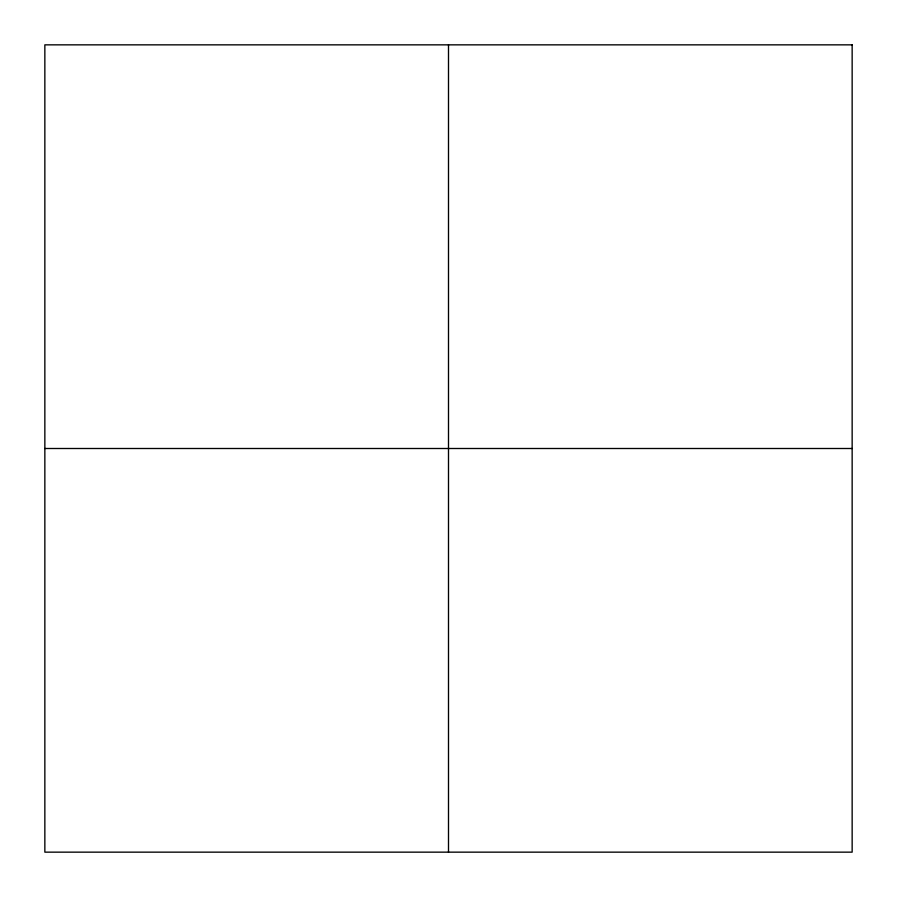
<?xml version="1.0" encoding="UTF-8"?>
<svg xmlns="http://www.w3.org/2000/svg" width="897" height="897" viewBox="0 0 897 897"><rect width="100%" height="100%" fill="white"/><g stroke="black" fill="none" stroke-linecap="round" stroke-linejoin="round"><path stroke-width="1.35" d="M44.85 448.5L852.15 448.5M448.5 44.85L448.5 852.15M852.15 44.85L44.85 44.85L44.85 852.15L852.15 852.15L852.15 44.85"/></g></svg>
